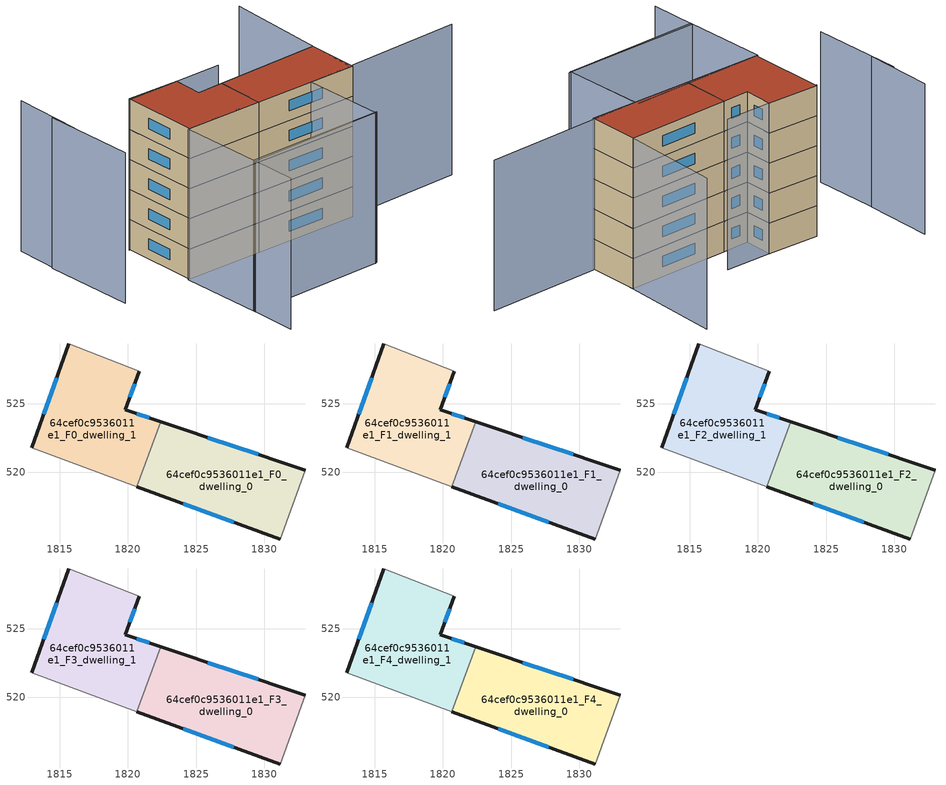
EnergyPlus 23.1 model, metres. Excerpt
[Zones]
64cef0c9536011e1_F0_dwelling_0
 floor ground (EU_floor_Construction): 1832.99,520.13 1831.16,515.05 1820.66,518.92 1822.41,523.68 z0
 wall outside (EU_wall_Construction): 1832.99,520.13 1822.41,523.68 / 1820.66,518.92 1831.16,515.05 z0:3
 wall adiabatic (EU_wall_Construction): 1831.16,515.05 1832.99,520.13 z0:3
 wall to 64cef0c9536011e1_F0_dwelling_1 (EU_wall_Construction): 1822.41,523.68 1820.66,518.92 z0:3
 window (EU_Window_Construction): 1829.55,521.29 1825.85,522.53 / 1824.07,517.66 1827.74,516.31 z0.98:2.02
64cef0c9536011e1_F0_dwelling_1
 floor ground (EU_floor_Construction): 1820.84,527.39 1819.8,524.55 1822.41,523.68 1820.66,518.92 1812.93,521.76 1815.66,529.42 z0
 wall outside (EU_wall_Construction): 1815.66,529.42 1812.93,521.76 / 1822.41,523.68 1819.8,524.55 1820.84,527.39 z0:3
 wall adiabatic (EU_wall_Construction): 1812.93,521.76 1820.66,518.92 / 1820.84,527.39 1815.66,529.42 z0:3
 window (EU_Window_Construction): 1814.77,526.93 1813.81,524.26 / 1820.14,525.48 1820.5,526.47 / 1821.56,523.96 1820.65,524.27 z0.98:2.02
64cef0c9536011e1_F1_dwelling_0
 floor to 64cef0c9536011e1_F0_dwelling_0 (EU_floor_Construction): 1832.99,520.13 1831.16,515.05 1820.66,518.92 1822.41,523.68 z3
 wall outside (EU_wall_Construction): 1832.99,520.13 1822.41,523.68 / 1820.66,518.92 1831.16,515.05 z3:6
 wall adiabatic (EU_wall_Construction): 1831.16,515.05 1832.99,520.13 z3:6
 wall to 64cef0c9536011e1_F1_dwelling_1 (EU_wall_Construction): 1822.41,523.68 1820.66,518.92 z3:6
 window (EU_Window_Construction): 1829.55,521.29 1825.85,522.53 / 1824.07,517.66 1827.74,516.31 z3.98:5.02
64cef0c9536011e1_F1_dwelling_1
 floor to 64cef0c9536011e1_F0_dwelling_1 (EU_floor_Construction): 1820.84,527.39 1819.8,524.55 1822.41,523.68 1820.66,518.92 1812.93,521.76 1815.66,529.42 z3
 wall outside (EU_wall_Construction): 1815.66,529.42 1812.93,521.76 / 1822.41,523.68 1819.8,524.55 1820.84,527.39 z3:6
 wall adiabatic (EU_wall_Construction): 1812.93,521.76 1820.66,518.92 / 1820.84,527.39 1815.66,529.42 z3:6
 window (EU_Window_Construction): 1814.77,526.93 1813.81,524.26 / 1820.14,525.48 1820.5,526.47 / 1821.56,523.96 1820.65,524.27 z3.98:5.02
64cef0c9536011e1_F2_dwelling_0
 floor to 64cef0c9536011e1_F1_dwelling_0 (EU_floor_Construction): 1832.99,520.13 1831.16,515.05 1820.66,518.92 1822.41,523.68 z6
 wall outside (EU_wall_Construction): 1832.99,520.13 1822.41,523.68 / 1820.66,518.92 1831.16,515.05 z6:9
 wall adiabatic (EU_wall_Construction): 1831.16,515.05 1832.99,520.13 z6:9
 wall to 64cef0c9536011e1_F2_dwelling_1 (EU_wall_Construction): 1822.41,523.68 1820.66,518.92 z6:9
 window (EU_Window_Construction): 1829.55,521.29 1825.85,522.53 / 1824.07,517.66 1827.74,516.31 z6.98:8.02
64cef0c9536011e1_F2_dwelling_1
 floor to 64cef0c9536011e1_F1_dwelling_1 (EU_floor_Construction): 1820.84,527.39 1819.8,524.55 1822.41,523.68 1820.66,518.92 1812.93,521.76 1815.66,529.42 z6
 wall outside (EU_wall_Construction): 1815.66,529.42 1812.93,521.76 / 1822.41,523.68 1819.8,524.55 1820.84,527.39 z6:9
 wall adiabatic (EU_wall_Construction): 1812.93,521.76 1820.66,518.92 / 1820.84,527.39 1815.66,529.42 z6:9
 window (EU_Window_Construction): 1814.77,526.93 1813.81,524.26 / 1820.14,525.48 1820.5,526.47 / 1821.56,523.96 1820.65,524.27 z6.98:8.02
64cef0c9536011e1_F3_dwelling_0
 floor to 64cef0c9536011e1_F2_dwelling_0 (EU_floor_Construction): 1832.99,520.13 1831.16,515.05 1820.66,518.92 1822.41,523.68 z9
 wall outside (EU_wall_Construction): 1832.99,520.13 1822.41,523.68 / 1820.66,518.92 1831.16,515.05 z9:12
 wall adiabatic (EU_wall_Construction): 1831.16,515.05 1832.99,520.13 z9:12
 wall to 64cef0c9536011e1_F3_dwelling_1 (EU_wall_Construction): 1822.41,523.68 1820.66,518.92 z9:12
 window (EU_Window_Construction): 1829.55,521.29 1825.85,522.53 / 1824.07,517.66 1827.74,516.31 z9.98:11.02
64cef0c9536011e1_F3_dwelling_1
 floor to 64cef0c9536011e1_F2_dwelling_1 (EU_floor_Construction): 1820.84,527.39 1819.8,524.55 1822.41,523.68 1820.66,518.92 1812.93,521.76 1815.66,529.42 z9
 wall outside (EU_wall_Construction): 1815.66,529.42 1812.93,521.76 / 1822.41,523.68 1819.8,524.55 1820.84,527.39 z9:12
 wall adiabatic (EU_wall_Construction): 1812.93,521.76 1820.66,518.92 / 1820.84,527.39 1815.66,529.42 z9:12
 window (EU_Window_Construction): 1814.77,526.93 1813.81,524.26 / 1820.14,525.48 1820.5,526.47 / 1821.56,523.96 1820.65,524.27 z9.98:11.02
64cef0c9536011e1_F4_dwelling_0
 floor to 64cef0c9536011e1_F3_dwelling_0 (EU_floor_Construction): 1832.99,520.13 1831.16,515.05 1820.66,518.92 1822.41,523.68 z12
 wall outside (EU_wall_Construction): 1832.99,520.13 1822.41,523.68 / 1820.66,518.92 1831.16,515.05 z12:15
 wall adiabatic (EU_wall_Construction): 1831.16,515.05 1832.99,520.13 z12:15
 wall to 64cef0c9536011e1_F4_dwelling_1 (EU_wall_Construction): 1822.41,523.68 1820.66,518.92 z12:15
 window (EU_Window_Construction): 1829.55,521.29 1825.85,522.53 / 1824.07,517.66 1827.74,516.31 z12.98:14.02
 roof outside (EU_roof_Construction): 1831.16,515.05 1832.99,520.13 1822.41,523.68 1820.66,518.92 z15
64cef0c9536011e1_F4_dwelling_1
 floor to 64cef0c9536011e1_F3_dwelling_1 (EU_floor_Construction): 1820.84,527.39 1819.8,524.55 1822.41,523.68 1820.66,518.92 1812.93,521.76 1815.66,529.42 z12
 wall outside (EU_wall_Construction): 1815.66,529.42 1812.93,521.76 / 1822.41,523.68 1819.8,524.55 1820.84,527.39 z12:15
 wall adiabatic (EU_wall_Construction): 1812.93,521.76 1820.66,518.92 / 1820.84,527.39 1815.66,529.42 z12:15
 window (EU_Window_Construction): 1814.77,526.93 1813.81,524.26 / 1820.14,525.48 1820.5,526.47 / 1821.56,523.96 1820.65,524.27 z12.98:14.02
 roof outside (EU_roof_Construction): 1820.66,518.92 1822.41,523.68 1819.8,524.55 1820.84,527.39 1815.66,529.42 1812.93,521.76 z15
shading: 1808.36,508.93 1810.01,513.6 / 1810.01,513.6 1823.98,508.67 / 1823.79,508.69 1826.43,516.79 / 1826.43,516.79 1842.93,511.41 / 1809.03,533.63 1805.89,524.47 / 1810.74,537.72 1808.07,530.82 / 1830.91,515.16 1837.05,529.86 / 1825.52,525.71 1815.49,529.31 / 1823.81,508.74 1809.95,513.41 / 1809.95,513.41 1812.78,521.81 / 1812.78,521.81 1826.64,517.14 / 1826.64,517.14 1823.81,508.74 z0:15
[Building]
EU S2 Campaign: North Axis=0; Terrain=City; Solar Distribution=FullExterior
[Site:Location]
Bologna: Latitude=44.5; Longitude=11.25; Time Zone=1; Elevation=37
[SizingPeriod:WeatherFileDays]
AnnualSizingPeriod: Begin Month=1; Begin Day of Month=1; End Month=12; End Day of Month=31; Day of Week for Start Day=Monday; Use Weather File Daylight Saving Period=No; Use Weather File Rain and Snow Indicators=No
[MATERIAL]
EU_InternalMass_Material: Roughness=MediumRough; Thickness=0.1; Conductivity=1; Density=1800; Specific Heat=900; Thermal Absorptance=0.9; Solar Absorptance=0.7; Visible Absorptance=0.7
[MATERIAL:NOMASS] Roughness=MediumRough; Thermal Absorptance=0.9; Solar Absorptance=0.7; Visible Absorptance=0.7
Name | Thermal Resistance
EU_wall_NoMass | 0.905828
EU_roof_NoMass | 0.37593
EU_floor_NoMass | 0.67114
[WINDOWMATERIAL:SIMPLEGLAZINGSYSTEM]
EU_Window_SimpleGlazing: UFactor=4.52486; Solar Heat Gain Coefficient=0.85; Visible Transmittance=0.85
[CONSTRUCTION]
EU_wall_Construction: EU_wall_NoMass
EU_roof_Construction: EU_roof_NoMass
EU_floor_Construction: EU_floor_NoMass
EU_Window_Construction: EU_Window_SimpleGlazing
EU_InternalMass_Construction: EU_InternalMass_Material
[ZONE] Type=1; Multiplier=1; Ceiling Height=autocalculate; Floor Area=autocalculate; Part of Total Floor Area=Yes
Name | Volume
64cef0c9536011e1_F0_dwelling_0 | 175.413
64cef0c9536011e1_F1_dwelling_0; 64cef0c9536011e1_F2_dwelling_0; 64cef0c9536011e1_F3_dwelling_0; 64cef0c9536011e1_F4_dwelling_0 | 175.414
64cef0c9536011e1_F0_dwelling_1 | 175.409
64cef0c9536011e1_F1_dwelling_1; 64cef0c9536011e1_F2_dwelling_1; 64cef0c9536011e1_F3_dwelling_1; 64cef0c9536011e1_F4_dwelling_1 | 175.408
[INTERNALMASS] Construction=EU_InternalMass_Construction
Name | Zone or ZoneList | Surface Area
64cef0c9536011e1_F0_dwelling_0_EU_InternalMass | 64cef0c9536011e1_F0_dwelling_0 | 58.471
64cef0c9536011e1_F0_dwelling_1_EU_InternalMass | 64cef0c9536011e1_F0_dwelling_1 | 58.4696
64cef0c9536011e1_F1_dwelling_0_EU_InternalMass | 64cef0c9536011e1_F1_dwelling_0 | 58.471
64cef0c9536011e1_F1_dwelling_1_EU_InternalMass | 64cef0c9536011e1_F1_dwelling_1 | 58.4696
64cef0c9536011e1_F2_dwelling_0_EU_InternalMass | 64cef0c9536011e1_F2_dwelling_0 | 58.471
64cef0c9536011e1_F2_dwelling_1_EU_InternalMass | 64cef0c9536011e1_F2_dwelling_1 | 58.4696
64cef0c9536011e1_F3_dwelling_0_EU_InternalMass | 64cef0c9536011e1_F3_dwelling_0 | 58.471
64cef0c9536011e1_F3_dwelling_1_EU_InternalMass | 64cef0c9536011e1_F3_dwelling_1 | 58.4696
64cef0c9536011e1_F4_dwelling_0_EU_InternalMass | 64cef0c9536011e1_F4_dwelling_0 | 58.471
64cef0c9536011e1_F4_dwelling_1_EU_InternalMass | 64cef0c9536011e1_F4_dwelling_1 | 58.4696
[OTHEREQUIPMENT] Fuel Type=Electricity; Design Level Calculation Method=Watts/Area; Power per Zone Floor Area=1; Fraction Latent=0; Fraction Radiant=0; Fraction Lost=0; Carbon Dioxide Generation Rate=0; EndUse Subcategory=EU_Step8_InternalGains
Name | Zone or ZoneList or Space or SpaceList | Schedule
EU_Step8_InternalGain_64cef0c9536011e1_F0_dwelling_0_f000 | 64cef0c9536011e1_F0_dwelling_0 | EU_Step8_GainSchedule_64cef0c9536011e1_F0_dwelling_0_f000
EU_Step8_InternalGain_64cef0c9536011e1_F0_dwelling_1_f000 | 64cef0c9536011e1_F0_dwelling_1 | EU_Step8_GainSchedule_64cef0c9536011e1_F0_dwelling_1_f000
EU_Step8_InternalGain_64cef0c9536011e1_F1_dwelling_0_f000 | 64cef0c9536011e1_F1_dwelling_0 | EU_Step8_GainSchedule_64cef0c9536011e1_F1_dwelling_0_f000
EU_Step8_InternalGain_64cef0c9536011e1_F1_dwelling_1_f000 | 64cef0c9536011e1_F1_dwelling_1 | EU_Step8_GainSchedule_64cef0c9536011e1_F1_dwelling_1_f000
EU_Step8_InternalGain_64cef0c9536011e1_F2_dwelling_0_f000 | 64cef0c9536011e1_F2_dwelling_0 | EU_Step8_GainSchedule_64cef0c9536011e1_F2_dwelling_0_f000
EU_Step8_InternalGain_64cef0c9536011e1_F2_dwelling_1_f000 | 64cef0c9536011e1_F2_dwelling_1 | EU_Step8_GainSchedule_64cef0c9536011e1_F2_dwelling_1_f000
EU_Step8_InternalGain_64cef0c9536011e1_F3_dwelling_0_f000 | 64cef0c9536011e1_F3_dwelling_0 | EU_Step8_GainSchedule_64cef0c9536011e1_F3_dwelling_0_f000
EU_Step8_InternalGain_64cef0c9536011e1_F3_dwelling_1_f000 | 64cef0c9536011e1_F3_dwelling_1 | EU_Step8_GainSchedule_64cef0c9536011e1_F3_dwelling_1_f000
EU_Step8_InternalGain_64cef0c9536011e1_F4_dwelling_0_f000 | 64cef0c9536011e1_F4_dwelling_0 | EU_Step8_GainSchedule_64cef0c9536011e1_F4_dwelling_0_f000
EU_Step8_InternalGain_64cef0c9536011e1_F4_dwelling_1_f000 | 64cef0c9536011e1_F4_dwelling_1 | EU_Step8_GainSchedule_64cef0c9536011e1_F4_dwelling_1_f000
[ZONEVENTILATION:DESIGNFLOWRATE] Schedule=EU_AlwaysOn; Design Flow Rate Calculation Method=AirChanges/Hour; Air Changes per Hour=0.73129; Ventilation Type=Natural; Fan Pressure Rise=0; Fan Total Efficiency=1; Constant Term Coefficient=1; Temperature Term Coefficient=0; Velocity Term Coefficient=0; Velocity Squared Term Coefficient=0; Minimum Indoor Temperature=-100; Maximum Indoor Temperature=100; Delta Temperature=-100; Minimum Outdoor Temperature=-100; Maximum Outdoor Temperature=100; Maximum Wind Speed=40
Name | Zone or ZoneList or Space or SpaceList
EU_ConstantAir_64cef0c9536011e1_F0_dwelling_0 | 64cef0c9536011e1_F0_dwelling_0
EU_ConstantAir_64cef0c9536011e1_F0_dwelling_1 | 64cef0c9536011e1_F0_dwelling_1
EU_ConstantAir_64cef0c9536011e1_F1_dwelling_0 | 64cef0c9536011e1_F1_dwelling_0
EU_ConstantAir_64cef0c9536011e1_F1_dwelling_1 | 64cef0c9536011e1_F1_dwelling_1
EU_ConstantAir_64cef0c9536011e1_F2_dwelling_0 | 64cef0c9536011e1_F2_dwelling_0
EU_ConstantAir_64cef0c9536011e1_F2_dwelling_1 | 64cef0c9536011e1_F2_dwelling_1
EU_ConstantAir_64cef0c9536011e1_F3_dwelling_0 | 64cef0c9536011e1_F3_dwelling_0
EU_ConstantAir_64cef0c9536011e1_F3_dwelling_1 | 64cef0c9536011e1_F3_dwelling_1
EU_ConstantAir_64cef0c9536011e1_F4_dwelling_0 | 64cef0c9536011e1_F4_dwelling_0
EU_ConstantAir_64cef0c9536011e1_F4_dwelling_1 | 64cef0c9536011e1_F4_dwelling_1
[HVACTEMPLATE:THERMOSTAT] Constant Heating Setpoint=20; Constant Cooling Setpoint=50
EU_HeatOnly_64cef0c9536011e1_F0_dwelling_0; EU_HeatOnly_64cef0c9536011e1_F0_dwelling_1; EU_HeatOnly_64cef0c9536011e1_F1_dwelling_0; EU_HeatOnly_64cef0c9536011e1_F1_dwelling_1; EU_HeatOnly_64cef0c9536011e1_F2_dwelling_0; EU_HeatOnly_64cef0c9536011e1_F2_dwelling_1; EU_HeatOnly_64cef0c9536011e1_F3_dwelling_0; EU_HeatOnly_64cef0c9536011e1_F3_dwelling_1; EU_HeatOnly_64cef0c9536011e1_F4_dwelling_0; EU_HeatOnly_64cef0c9536011e1_F4_dwelling_1
[HVACTEMPLATE:ZONE:IDEALLOADSAIRSYSTEM] System Availability Schedule=EU_AlwaysOn; Maximum Heating Supply Air Temperature=50; Minimum Cooling Supply Air Temperature=13; Maximum Heating Supply Air Humidity Ratio=0.0156; Minimum Cooling Supply Air Humidity Ratio=0.0077; Heating Limit=NoLimit; Cooling Limit=NoLimit; Heating Availability Schedule=EU_AlwaysOn; Cooling Availability Schedule=EU_CoolingOff; Dehumidification Control Type=ConstantSensibleHeatRatio; Cooling Sensible Heat Ratio=0.7; Dehumidification Setpoint=60; Humidification Control Type=None; Humidification Setpoint=30; Outdoor Air Method=None; Outdoor Air Flow Rate per Person=0.00944; Outdoor Air Flow Rate per Zone Floor Area=0; Outdoor Air Flow Rate per Zone=0; Demand Controlled Ventilation Type=None; Outdoor Air Economizer Type=NoEconomizer; Heat Recovery Type=None; Sensible Heat Recovery Effectiveness=0.7; Latent Heat Recovery Effectiveness=0.65
Name | Template Thermostat
64cef0c9536011e1_F0_dwelling_0 | EU_HeatOnly_64cef0c9536011e1_F0_dwelling_0
64cef0c9536011e1_F0_dwelling_1 | EU_HeatOnly_64cef0c9536011e1_F0_dwelling_1
64cef0c9536011e1_F1_dwelling_0 | EU_HeatOnly_64cef0c9536011e1_F1_dwelling_0
64cef0c9536011e1_F1_dwelling_1 | EU_HeatOnly_64cef0c9536011e1_F1_dwelling_1
64cef0c9536011e1_F2_dwelling_0 | EU_HeatOnly_64cef0c9536011e1_F2_dwelling_0
64cef0c9536011e1_F2_dwelling_1 | EU_HeatOnly_64cef0c9536011e1_F2_dwelling_1
64cef0c9536011e1_F3_dwelling_0 | EU_HeatOnly_64cef0c9536011e1_F3_dwelling_0
64cef0c9536011e1_F3_dwelling_1 | EU_HeatOnly_64cef0c9536011e1_F3_dwelling_1
64cef0c9536011e1_F4_dwelling_0 | EU_HeatOnly_64cef0c9536011e1_F4_dwelling_0
64cef0c9536011e1_F4_dwelling_1 | EU_HeatOnly_64cef0c9536011e1_F4_dwelling_1
[SIZING:ZONE] Zone Cooling Design Supply Air Temperature Input Method=SupplyAirTemperature; Zone Cooling Design Supply Air Temperature=13; Zone Heating Design Supply Air Temperature Input Method=SupplyAirTemperature; Zone Heating Design Supply Air Temperature=50; Zone Cooling Design Supply Air Humidity Ratio=0.008; Zone Heating Design Supply Air Humidity Ratio=0.008; Cooling Design Air Flow Method=DesignDay; Cooling Design Air Flow Rate=0; Cooling Minimum Air Flow per Zone Floor Area=0.000762; Cooling Minimum Air Flow=0; Cooling Minimum Air Flow Fraction=0.2; Heating Design Air Flow Method=DesignDay; Heating Design Air Flow Rate=0; Heating Maximum Air Flow per Zone Floor Area=0.002032; Heating Maximum Air Flow=0.141576; Heating Maximum Air Flow Fraction=0.3; Account for Dedicated Outdoor Air System=No; Dedicated Outdoor Air System Control Strategy=NeutralSupplyAir; Dedicated Outdoor Air Low Setpoint Temperature for Design=autosize; Dedicated Outdoor Air High Setpoint Temperature for Design=autosize; Zone Load Sizing Method=Sensible Load Only No Latent Load; Zone Latent Cooling Design Supply Air Humidity Ratio Input Method=HumidityRatioDifference; Zone Cooling Design Supply Air Humidity Ratio Difference=0.005; Zone Latent Heating Design Supply Air Humidity Ratio Input Method=HumidityRatioDifference; Zone Humidification Design Supply Air Humidity Ratio Difference=0.005
64cef0c9536011e1_F0_dwelling_0; 64cef0c9536011e1_F0_dwelling_1; 64cef0c9536011e1_F1_dwelling_0; 64cef0c9536011e1_F1_dwelling_1; 64cef0c9536011e1_F2_dwelling_0; 64cef0c9536011e1_F2_dwelling_1; 64cef0c9536011e1_F3_dwelling_0; 64cef0c9536011e1_F3_dwelling_1; 64cef0c9536011e1_F4_dwelling_0; 64cef0c9536011e1_F4_dwelling_1
[SCHEDULE:CONSTANT]
Name | Hourly Value
EU_AlwaysOn | 1
EU_CoolingOff | 0
[SCHEDULE:FILE] Column Number=1; Rows to Skip at Top=0; Number of Hours of Data=8760; Column Separator=Comma; Interpolate to Timestep=No; Minutes per Item=60; Adjust Schedule for Daylight Savings=Yes
Name | File
EU_Step8_GainSchedule_64cef0c9536011e1_F0_dwelling_0_f000 | ../../schedules/64cef0c9536011e1/64cef0c9536011e1_F0_dwelling_0_f000_gain.csv
EU_Step8_GainSchedule_64cef0c9536011e1_F0_dwelling_1_f000 | ../../schedules/64cef0c9536011e1/64cef0c9536011e1_F0_dwelling_1_f000_gain.csv
EU_Step8_GainSchedule_64cef0c9536011e1_F1_dwelling_0_f000 | ../../schedules/64cef0c9536011e1/64cef0c9536011e1_F1_dwelling_0_f000_gain.csv
EU_Step8_GainSchedule_64cef0c9536011e1_F1_dwelling_1_f000 | ../../schedules/64cef0c9536011e1/64cef0c9536011e1_F1_dwelling_1_f000_gain.csv
EU_Step8_GainSchedule_64cef0c9536011e1_F2_dwelling_0_f000 | ../../schedules/64cef0c9536011e1/64cef0c9536011e1_F2_dwelling_0_f000_gain.csv
EU_Step8_GainSchedule_64cef0c9536011e1_F2_dwelling_1_f000 | ../../schedules/64cef0c9536011e1/64cef0c9536011e1_F2_dwelling_1_f000_gain.csv
EU_Step8_GainSchedule_64cef0c9536011e1_F3_dwelling_0_f000 | ../../schedules/64cef0c9536011e1/64cef0c9536011e1_F3_dwelling_0_f000_gain.csv
EU_Step8_GainSchedule_64cef0c9536011e1_F3_dwelling_1_f000 | ../../schedules/64cef0c9536011e1/64cef0c9536011e1_F3_dwelling_1_f000_gain.csv
EU_Step8_GainSchedule_64cef0c9536011e1_F4_dwelling_0_f000 | ../../schedules/64cef0c9536011e1/64cef0c9536011e1_F4_dwelling_0_f000_gain.csv
EU_Step8_GainSchedule_64cef0c9536011e1_F4_dwelling_1_f000 | ../../schedules/64cef0c9536011e1/64cef0c9536011e1_F4_dwelling_1_f000_gain.csv
